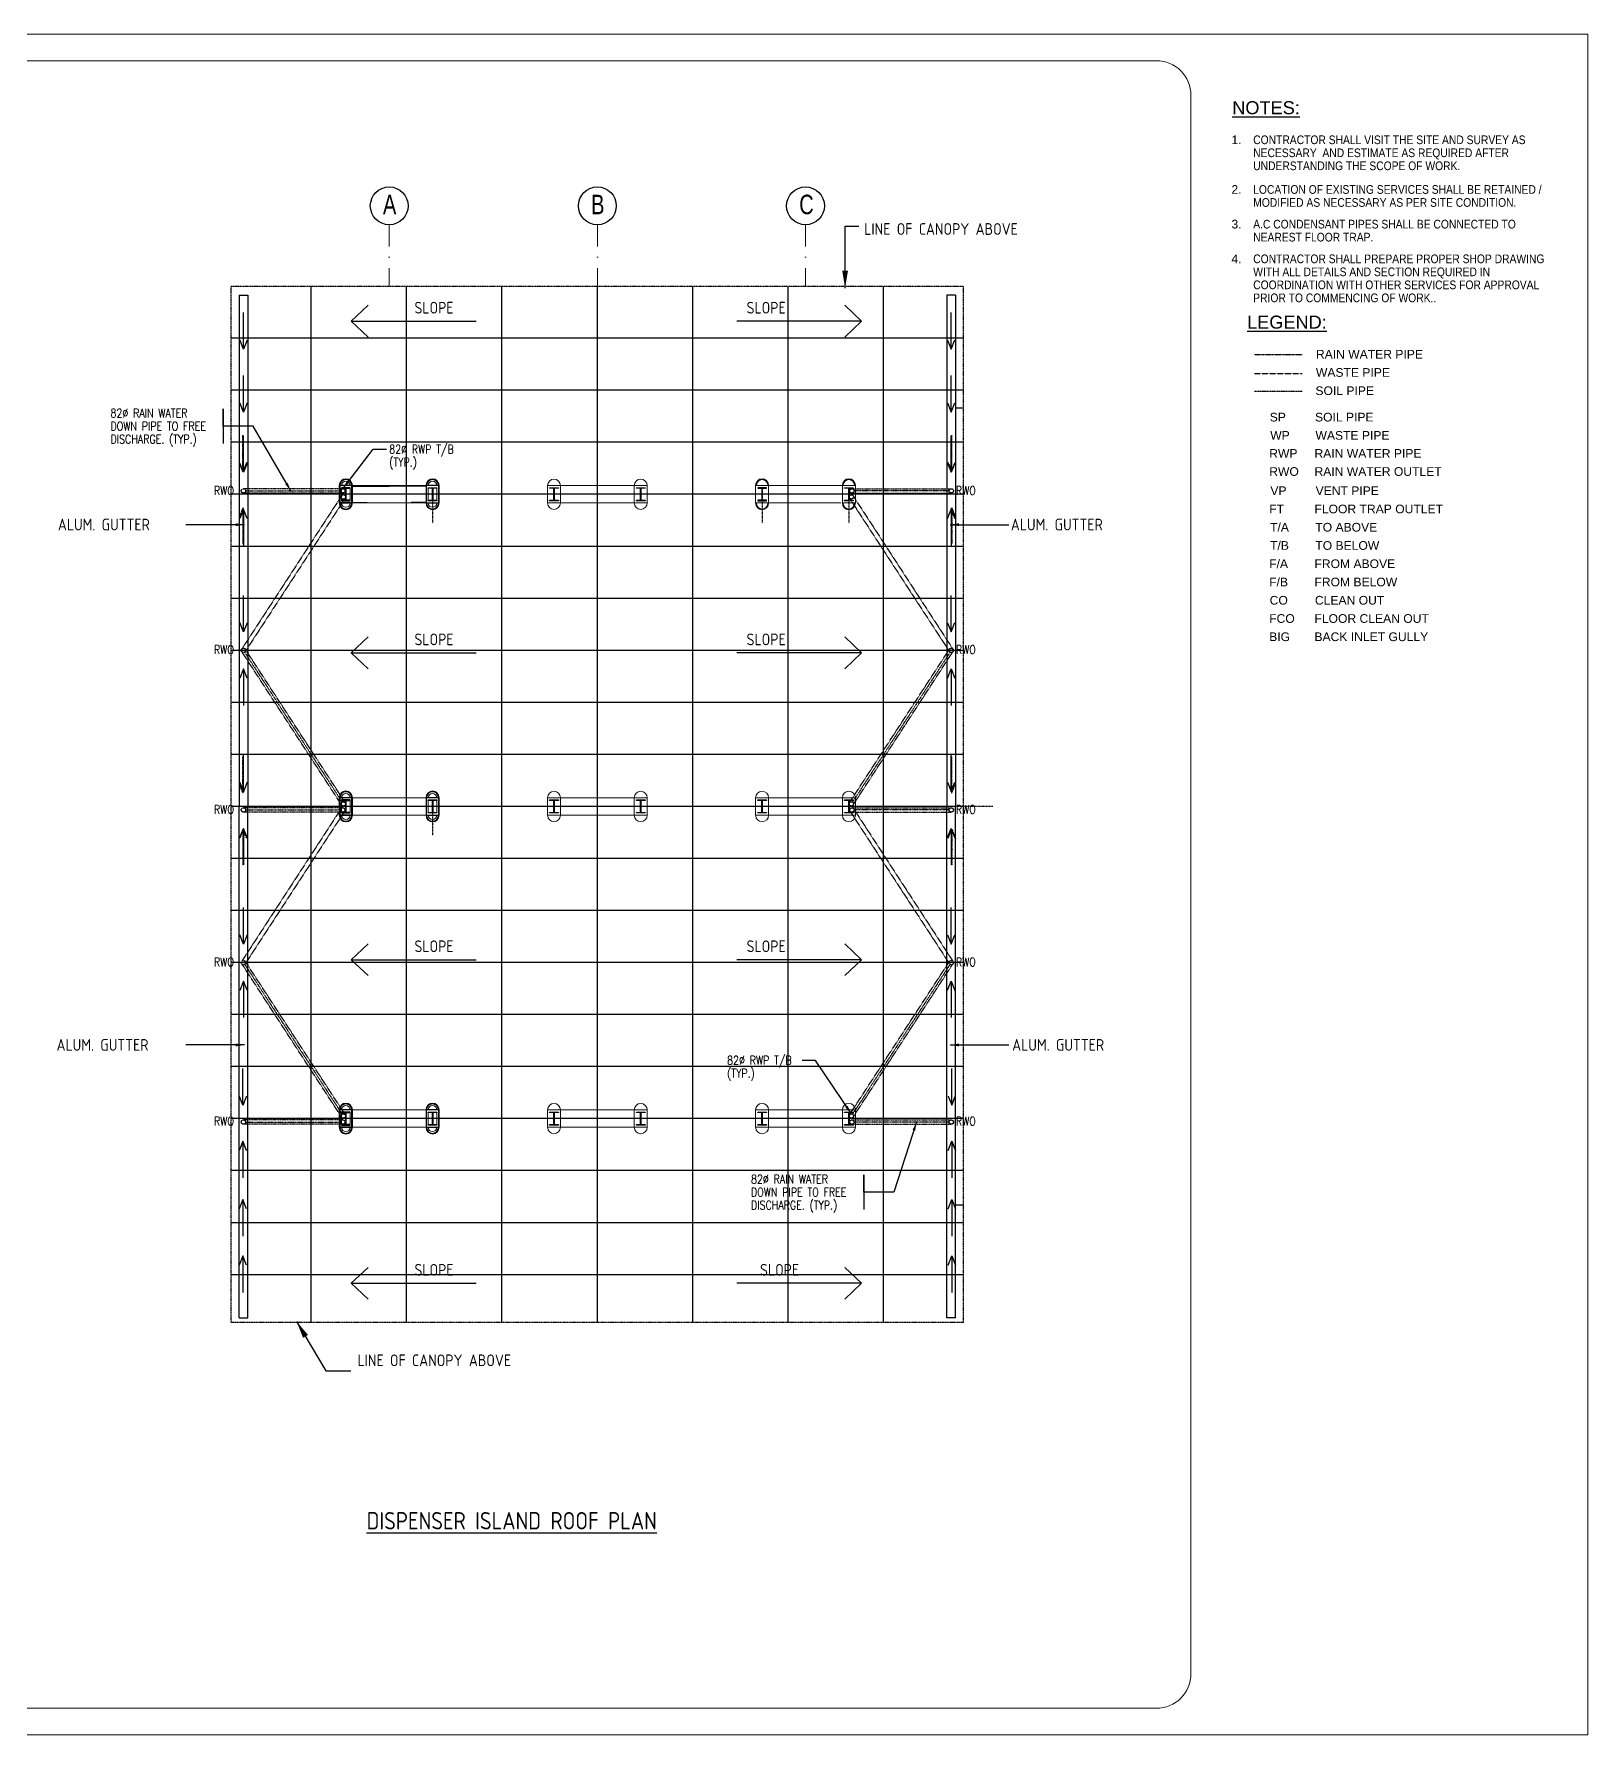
# Model space of a CAD drawing. Header units: millimetres. Extents: x -848390 to 452399, y -324112 to 148491.
# Drawn here: x -412054 to -376217, y -220753 to -181519 of the extents above; entities that cross this region are included whole.
import ezdxf

# ---------------------------------------------------------------- set-up
doc = ezdxf.new("R2010")
doc.units = ezdxf.units.MM
for name, pattern in [('921_A_RF_DI$0$DASHDOT', [25.4, 12.7, -6.35, 0, -6.35]), ('921_A_RF_DI$0$HIDDEN', [9.525, 6.35, -3.175]), ('BORDER2', [22.225, 6.35, -3.175, 6.35, -3.175, 0, -3.175]), ('DASHDOT', [1, 0.5, -0.25, 0, -0.25]), ('DIVIDE2', [15.875, 6.35, -3.175, 0, -3.175, 0, -3.175]), ('HIDDEN', [9.525, 6.35, -3.175])]:
    doc.linetypes.add(name, pattern=pattern)
doc.layers.get('0').update_dxf_attribs({"lineweight": 13})
doc.layers.get('DEFPOINTS').update_dxf_attribs({"lineweight": 13})
doc.layers.add('0AXIS', color=8, linetype='DASHDOT', lineweight=13)
for name, color, linetype in [('921_A_RF_DI$0$0ARCH', 8, '921_A_RF_DI$0$HIDDEN'), ('921_A_RF_DI$0$0AXIS', 8, '921_A_RF_DI$0$DASHDOT'), ('921_A_RF_DI$0$0etxt', 8, 'Continuous'), ('921_A_RF_DI$0$0PLAN', 8, 'Continuous'), ('921_A_RF_DI$0$CANOPY', 8, 'Continuous'), ('921_A_RF_DI$0$COL', 8, 'Continuous'), ('921_A_RF_DI$0$DIM', 8, 'Continuous'), ('921_A_RF_DI$0$DIM10', 8, 'Continuous'), ('921_A_RF_DI$0$ELEV-BOLD', 8, 'Continuous'), ('921_A_RF_DI$0$LINE', 8, 'Continuous'), ('921_A_RF_DI$0$PIPE', 8, '921_A_RF_DI$0$HIDDEN'), ('921_A_RF_DI$0$TEXT', 53, 'Continuous'), ('921_A_RF_DI$0$utility', 8, 'Continuous'), ('M_TEXT', 132, 'Continuous'), ('P_DPAG', 210, 'DIVIDE2'), ('P_RWP', 100, 'BORDER2'), ('P_SWPAG', 71, 'HIDDEN'), ('TITLE-PD$0$G-NOTE', 132, 'Continuous'), ('TITLE-PD$0$G-PLUM-TEXT', 132, 'Continuous')]:
    doc.layers.add(name, color=color, linetype=linetype)
doc.styles.add('921_A_RF_DI$0$KH100', font='swisscl.ttf', dxfattribs={"height": 250})
doc.styles.add('921_A_RF_DI$0$navas180', font='archquik.shx', dxfattribs={"height": 270})
doc.styles.add('921_A_RF_DI$0$T25', font='archquik.shx', dxfattribs={"height": 270})
doc.styles.add('ROMAND', font='romand.shx', dxfattribs={"width": 0.8})
doc.styles.get("Standard").update_dxf_attribs({"font": 'txt.shx', "width": 0.8, "height": 150})
doc.styles.add('STYLE1', font='arial.ttf')
doc.styles.add('T25', font='archquik.shx', dxfattribs={"height": 270})
doc.dimstyles.new('921_A_RF_DI$0$NAVAS180', dxfattribs={"dimscale": 100, "dimtxt": 270, "dimasz": 2, "dimexe": 1, "dimexo": 1, "dimgap": 2, "dimtad": 1, "dimdec": 0, "dimzin": 0, "dimdsep": 46, "dimtxsty": '921_A_RF_DI$0$navas180', "dimblk1": '921_A_RF_DI$0$_Oblique', "dimblk2": '921_A_RF_DI$0$_Oblique', "dimsah": 1, "dimcen": 0.09, "dimdle": 1, "dimclrd": 15, "dimclre": 15, "dimclrt": 3, "dimadec": 0, "dimazin": 0, "dimtfac": 1, "dimtdec": 0, "dimtix": 1, "dimtmove": 2, "dimatfit": 3, "dimfxl": 1, "dimtolj": 1, "dimtzin": 0, "dimarcsym": 0})
doc.dimstyles.new('921_A_RF_DI$0$SADA180', dxfattribs={"dimscale": 100, "dimtxt": 180, "dimasz": 2, "dimexe": 1, "dimexo": 1, "dimgap": 2, "dimtad": 1, "dimdec": 0, "dimzin": 0, "dimdsep": 46, "dimtxsty": '921_A_RF_DI$0$T25', "dimblk1": '921_A_RF_DI$0$_Oblique', "dimblk2": '921_A_RF_DI$0$_Oblique', "dimsah": 1, "dimcen": 0.09, "dimdle": 1, "dimclrd": 15, "dimclre": 15, "dimclrt": 3, "dimadec": 0, "dimazin": 0, "dimtfac": 1, "dimtdec": 0, "dimtix": 1, "dimtmove": 2, "dimatfit": 3, "dimfxl": 1, "dimtolj": 1, "dimtzin": 0, "dimarcsym": 0})
doc.dimstyles.new('GEMAC', dxfattribs={"dimtxt": 0.18, "dimasz": 2, "dimexe": 0.18, "dimexo": 0.0625, "dimgap": 0.09, "dimtad": 0, "dimtih": 1, "dimtoh": 1, "dimdec": 4, "dimzin": 0, "dimdsep": 46, "dimtxsty": 'Standard', "dimcen": 0.09, "dimadec": 0, "dimazin": 0, "dimtfac": 1, "dimtdec": 4, "dimtofl": 0, "dimtmove": 0, "dimatfit": 3, "dimfxl": 1, "dimtolj": 1, "dimtzin": 0, "dimarcsym": 0})
doc.dimstyles.new('GEMAC1000', dxfattribs={"dimtxt": 2, "dimasz": 2, "dimexe": 2, "dimexo": 2, "dimgap": 2, "dimtad": 1, "dimdec": 4, "dimzin": 0, "dimdsep": 46, "dimtxsty": 'Standard', "dimcen": 0.09, "dimclrd": 256, "dimclre": 256, "dimclrt": 256, "dimadec": 3, "dimazin": 0, "dimtfac": 1, "dimtdec": 4, "dimtofl": 0, "dimtmove": 0, "dimatfit": 3, "dimfxl": 1, "dimtolj": 1, "dimtzin": 0, "dimarcsym": 0})

# ---------------------------------------------------------------- blocks, each defined once
blk = doc.blocks.new('921_A_RF_DI$0$_Oblique')
at = {"color": 0, "linetype": 'ByBlock', "lineweight": -2}
blk.add_line((-0.5, -0.5), (0.5, 0.5), dxfattribs=at)

msp = doc.modelspace()

# ---------------------------------------------------------------- linework, layer by layer
for p, q in [((-404712.74257, -191936.53919), (-403012.74257, -191936.53919)), ((-398212.2874, -191936.53919), (-399912.2874, -191936.53919)), ((-395112.2874, -191936.53919), (-393412.2874, -191936.53919)), ((-404712.74257, -192336.53919), (-403012.74257, -192336.53919)), ((-398212.2874, -192336.53919), (-399912.2874, -192336.53919)), ((-395145.08059, -192336.53919), (-393445.08059, -192336.53919)), ((-404712.74257, -199136.53919), (-403012.74257, -199136.53919)), ((-398212.2874, -199136.53919), (-399912.2874, -199136.53919)), ((-395112.51498, -199136.53919), (-393412.51498, -199136.53919)), ((-404712.74257, -199536.53919), (-403012.74257, -199536.53919)), ((-398212.2874, -199536.53919), (-399912.2874, -199536.53919)), ((-395112.51498, -199536.53919), (-393412.51498, -199536.53919)), ((-404712.74257, -206336.53919), (-403012.74257, -206336.53919)), ((-398212.2874, -206336.53919), (-399912.2874, -206336.53919)), ((-395112.51498, -206336.53919), (-393412.51498, -206336.53919)), ((-404712.74257, -206736.53919), (-403012.74257, -206736.53919)), ((-398212.2874, -206736.53919), (-399912.2874, -206736.53919)), ((-395112.51498, -206736.53919), (-393412.51498, -206736.53919))]:
    msp.add_line(p, q)
for points in [[(-404962.74257, -192286.53919), (-404762.74257, -192286.53919), (-404762.74257, -191986.53919), (-404962.74257, -191986.53919)], [(-402762.2874, -192286.53919), (-402962.2874, -192286.53919), (-402962.2874, -191986.53919), (-402762.2874, -191986.53919)], [(-399912.2874, -191936.53919), (-400212.2874, -191936.53919), (-400212.2874, -192336.53919), (-399912.2874, -192336.53919)], [(-397912.2874, -191936.53919), (-398212.2874, -191936.53919), (-398212.2874, -192336.53919), (-397912.2874, -192336.53919)], [(-395112.2874, -192336.53919), (-395412.2874, -192336.53919), (-395412.2874, -191936.53919), (-395112.2874, -191936.53919)], [(-393112.2874, -192336.53919), (-393412.2874, -192336.53919), (-393412.2874, -191936.53919), (-393112.2874, -191936.53919)], [(-404962.74257, -199486.53919), (-404762.74257, -199486.53919), (-404762.74257, -199186.53919), (-404962.74257, -199186.53919)], [(-402762.2874, -199486.53919), (-402962.2874, -199486.53919), (-402962.2874, -199186.53919), (-402762.2874, -199186.53919)], [(-399912.2874, -199136.53919), (-400212.2874, -199136.53919), (-400212.2874, -199536.53919), (-399912.2874, -199536.53919)], [(-397912.2874, -199136.53919), (-398212.2874, -199136.53919), (-398212.2874, -199536.53919), (-397912.2874, -199536.53919)], [(-395412.51498, -199136.53919), (-395112.51498, -199136.53919), (-395112.51498, -199536.53919), (-395412.51498, -199536.53919)], [(-393412.51498, -199136.53919), (-393112.51498, -199136.53919), (-393112.51498, -199536.53919), (-393412.51498, -199536.53919)], [(-399912.2874, -206736.53919), (-400212.2874, -206736.53919), (-400212.2874, -206336.53919), (-399912.2874, -206336.53919)], [(-397912.2874, -206736.53919), (-398212.2874, -206736.53919), (-398212.2874, -206336.53919), (-397912.2874, -206336.53919)], [(-395412.51498, -206736.53919), (-395112.51498, -206736.53919), (-395112.51498, -206336.53919), (-395412.51498, -206336.53919)], [(-393412.51498, -206736.53919), (-393112.51498, -206736.53919), (-393112.51498, -206336.53919), (-393412.51498, -206336.53919)], [(-404962.74257, -206686.53919), (-404762.74257, -206686.53919), (-404762.74257, -206386.53919), (-404962.74257, -206386.53919)], [(-402762.2874, -206686.53919), (-402962.2874, -206686.53919), (-402962.2874, -206386.53919), (-402762.2874, -206386.53919)]]:
    msp.add_lwpolyline(points, close=True)
for centre, radius, start, end in [((-404862.74257, -191936.53919), 100, 0, 180), ((-402862.2874, -191936.53919), 100, 0, 180), ((-400062.2874, -191936.53919), 150, 0, 180), ((-398062.2874, -191936.53919), 150, 0, 180), ((-404862.74257, -192336.53919), 100, 180, 0), ((-402862.2874, -192336.53919), 100, 180, 0), ((-400062.2874, -192336.53919), 150, 180, 0), ((-398062.2874, -192336.53919), 150, 180, 0), ((-404862.74257, -199136.53919), 100, 0, 180), ((-402862.2874, -199136.53919), 100, 0, 180), ((-400062.2874, -199136.53919), 150, 0, 180), ((-398062.2874, -199136.53919), 150, 0, 180), ((-395262.51498, -199136.53919), 150, 0, 180), ((-393262.51498, -199136.53919), 150, 0, 180), ((-404862.74257, -199536.53919), 100, 180, 0), ((-402862.2874, -199536.53919), 100, 180, 0), ((-400062.2874, -199536.53919), 150, 180, 0), ((-398062.2874, -199536.53919), 150, 180, 0), ((-395262.51498, -199536.53919), 150, 180, 0), ((-393262.51498, -199536.53919), 150, 180, 0), ((-404862.74257, -206336.53919), 100, 0, 180), ((-402862.2874, -206336.53919), 100, 0, 180), ((-400062.2874, -206336.53919), 150, 0, 180), ((-398062.2874, -206336.53919), 150, 0, 180), ((-395262.51498, -206336.53919), 150, 0, 180), ((-393262.51498, -206336.53919), 150, 0, 180), ((-404862.74257, -206736.53919), 100, 180, 0), ((-402862.2874, -206736.53919), 100, 180, 0), ((-400062.2874, -206736.53919), 150, 180, 0), ((-398062.2874, -206736.53919), 150, 180, 0), ((-395262.51498, -206736.53919), 150, 180, 0), ((-393262.51498, -206736.53919), 150, 180, 0)]:
    msp.add_arc(centre, radius, start, end)
at = {"layer": '0AXIS', "ltscale": 1000}
for p, q in [((-403862.51498, -185918.11149), (-403862.51498, -187336.53919)), ((-399062.51498, -185918.11149), (-399062.51498, -187336.53919)), ((-394262.51498, -185918.11149), (-394262.51498, -187336.53919))]:
    msp.add_line(p, q, dxfattribs=at)
at = {"layer": '921_A_RF_DI$0$0ARCH'}
for p, q in [((-407508.32906, -211236.73608), (-407508.32906, -187336.53919)), ((-407508.32906, -187336.53919), (-390616.70091, -187336.53919)), ((-390616.70091, -211236.73608), (-390616.70091, -187336.53919)), ((-390616.70091, -211236.73608), (-407508.32906, -211236.73608))]:
    msp.add_line(p, q, dxfattribs=at)
at = {"layer": '921_A_RF_DI$0$0AXIS'}
for p, q in [((-402862.2874, -191986.53919), (-402862.2874, -192802.8102)), ((-395262.74257, -191986.53919), (-395262.74257, -192802.8102)), ((-393262.2874, -191986.53919), (-393262.2874, -192802.8102)), ((-402862.2874, -199186.53919), (-402862.2874, -200002.8102)), ((-389945.31026, -199336.53919), (-407361.49463, -199336.53919))]:
    msp.add_line(p, q, dxfattribs=at)
at = {"layer": '921_A_RF_DI$0$0etxt'}
for p, q in [((-401012.51498, -192136.53919), (-401012.51498, -192136.53919)), ((-401012.51498, -199336.53919), (-401012.51498, -199336.53919)), ((-401012.51498, -206536.53919), (-401012.51498, -206536.53919))]:
    msp.add_line(p, q, dxfattribs=at)
at = {"layer": '921_A_RF_DI$0$0PLAN', "color": 2}
for centre in [(-403862.51498, -185481.99519), (-399062.51498, -185481.99519), (-394262.51498, -185481.99519)]:
    msp.add_circle(centre, 436.1163, dxfattribs=at)
at = {"layer": '921_A_RF_DI$0$CANOPY', "linetype": 'Continuous'}
for p, q in [((-407323.32906, -187539.37086), (-407323.32906, -199336.53919)), ((-407323.32906, -187539.37086), (-407123.32906, -187539.37086)), ((-407123.32906, -187539.37086), (-407123.32906, -199336.53919)), ((-391001.70091, -187539.37086), (-391001.70091, -199336.53919)), ((-390801.70091, -187539.37086), (-391001.70091, -187539.37086)), ((-390801.70091, -187539.37086), (-390801.70091, -199336.53919)), ((-407323.32906, -211133.70751), (-407323.32906, -199336.53919)), ((-407123.32906, -211133.70751), (-407123.32906, -199336.53919)), ((-391001.70091, -211133.70751), (-391001.70091, -199336.53919)), ((-390801.70091, -211133.70751), (-390801.70091, -199336.53919)), ((-407323.32906, -211133.70751), (-407123.32906, -211133.70751)), ((-390801.70091, -211133.70751), (-391001.70091, -211133.70751))]:
    msp.add_line(p, q, dxfattribs=at)
at = {"layer": '921_A_RF_DI$0$COL'}
for points in [[(-404866.74257, -192274.53919), (-404962.74257, -192274.53919), (-404962.74257, -192286.53919), (-404762.74257, -192286.53919), (-404762.74257, -192274.53919), (-404858.74257, -192274.53919), (-404858.74257, -191998.53919), (-404762.74257, -191998.53919), (-404762.74257, -191986.53919), (-404962.74257, -191986.53919), (-404962.74257, -191998.53919), (-404866.74257, -191998.53919)], [(-402858.2874, -192274.53919), (-402762.2874, -192274.53919), (-402762.2874, -192286.53919), (-402962.2874, -192286.53919), (-402962.2874, -192274.53919), (-402866.2874, -192274.53919), (-402866.2874, -191998.53919), (-402962.2874, -191998.53919), (-402962.2874, -191986.53919), (-402762.2874, -191986.53919), (-402762.2874, -191998.53919), (-402858.2874, -191998.53919)], [(-400058.2874, -192274.53919), (-399962.2874, -192274.53919), (-399962.2874, -192286.53919), (-400162.2874, -192286.53919), (-400162.2874, -192274.53919), (-400066.2874, -192274.53919), (-400066.2874, -191998.53919), (-400162.2874, -191998.53919), (-400162.2874, -191986.53919), (-399962.2874, -191986.53919), (-399962.2874, -191998.53919), (-400058.2874, -191998.53919)], [(-398058.2874, -192274.53919), (-397962.2874, -192274.53919), (-397962.2874, -192286.53919), (-398162.2874, -192286.53919), (-398162.2874, -192274.53919), (-398066.2874, -192274.53919), (-398066.2874, -191998.53919), (-398162.2874, -191998.53919), (-398162.2874, -191986.53919), (-397962.2874, -191986.53919), (-397962.2874, -191998.53919), (-398058.2874, -191998.53919)], [(-395266.74257, -192274.53919), (-395362.74257, -192274.53919), (-395362.74257, -192286.53919), (-395162.74257, -192286.53919), (-395162.74257, -192274.53919), (-395258.74257, -192274.53919), (-395258.74257, -191998.53919), (-395162.74257, -191998.53919), (-395162.74257, -191986.53919), (-395362.74257, -191986.53919), (-395362.74257, -191998.53919), (-395266.74257, -191998.53919)], [(-393258.2874, -192274.53919), (-393162.2874, -192274.53919), (-393162.2874, -192286.53919), (-393362.2874, -192286.53919), (-393362.2874, -192274.53919), (-393266.2874, -192274.53919), (-393266.2874, -191998.53919), (-393362.2874, -191998.53919), (-393362.2874, -191986.53919), (-393162.2874, -191986.53919), (-393162.2874, -191998.53919), (-393258.2874, -191998.53919)], [(-404866.74257, -199474.53919), (-404962.74257, -199474.53919), (-404962.74257, -199486.53919), (-404762.74257, -199486.53919), (-404762.74257, -199474.53919), (-404858.74257, -199474.53919), (-404858.74257, -199198.53919), (-404762.74257, -199198.53919), (-404762.74257, -199186.53919), (-404962.74257, -199186.53919), (-404962.74257, -199198.53919), (-404866.74257, -199198.53919)], [(-402858.2874, -199474.53919), (-402762.2874, -199474.53919), (-402762.2874, -199486.53919), (-402962.2874, -199486.53919), (-402962.2874, -199474.53919), (-402866.2874, -199474.53919), (-402866.2874, -199198.53919), (-402962.2874, -199198.53919), (-402962.2874, -199186.53919), (-402762.2874, -199186.53919), (-402762.2874, -199198.53919), (-402858.2874, -199198.53919)], [(-400058.2874, -199474.53919), (-399962.2874, -199474.53919), (-399962.2874, -199486.53919), (-400162.2874, -199486.53919), (-400162.2874, -199474.53919), (-400066.2874, -199474.53919), (-400066.2874, -199198.53919), (-400162.2874, -199198.53919), (-400162.2874, -199186.53919), (-399962.2874, -199186.53919), (-399962.2874, -199198.53919), (-400058.2874, -199198.53919)], [(-398058.2874, -199474.53919), (-397962.2874, -199474.53919), (-397962.2874, -199486.53919), (-398162.2874, -199486.53919), (-398162.2874, -199474.53919), (-398066.2874, -199474.53919), (-398066.2874, -199198.53919), (-398162.2874, -199198.53919), (-398162.2874, -199186.53919), (-397962.2874, -199186.53919), (-397962.2874, -199198.53919), (-398058.2874, -199198.53919)], [(-395258.51498, -199474.53919), (-395162.51498, -199474.53919), (-395162.51498, -199486.53919), (-395362.51498, -199486.53919), (-395362.51498, -199474.53919), (-395266.51498, -199474.53919), (-395266.51498, -199198.53919), (-395362.51498, -199198.53919), (-395362.51498, -199186.53919), (-395162.51498, -199186.53919), (-395162.51498, -199198.53919), (-395258.51498, -199198.53919)], [(-393258.51498, -199474.53919), (-393162.51498, -199474.53919), (-393162.51498, -199486.53919), (-393362.51498, -199486.53919), (-393362.51498, -199474.53919), (-393266.51498, -199474.53919), (-393266.51498, -199198.53919), (-393362.51498, -199198.53919), (-393362.51498, -199186.53919), (-393162.51498, -199186.53919), (-393162.51498, -199198.53919), (-393258.51498, -199198.53919)], [(-404866.74257, -206674.53919), (-404962.74257, -206674.53919), (-404962.74257, -206686.53919), (-404762.74257, -206686.53919), (-404762.74257, -206674.53919), (-404858.74257, -206674.53919), (-404858.74257, -206398.53919), (-404762.74257, -206398.53919), (-404762.74257, -206386.53919), (-404962.74257, -206386.53919), (-404962.74257, -206398.53919), (-404866.74257, -206398.53919)], [(-402858.2874, -206674.53919), (-402762.2874, -206674.53919), (-402762.2874, -206686.53919), (-402962.2874, -206686.53919), (-402962.2874, -206674.53919), (-402866.2874, -206674.53919), (-402866.2874, -206398.53919), (-402962.2874, -206398.53919), (-402962.2874, -206386.53919), (-402762.2874, -206386.53919), (-402762.2874, -206398.53919), (-402858.2874, -206398.53919)], [(-400058.2874, -206674.53919), (-399962.2874, -206674.53919), (-399962.2874, -206686.53919), (-400162.2874, -206686.53919), (-400162.2874, -206674.53919), (-400066.2874, -206674.53919), (-400066.2874, -206398.53919), (-400162.2874, -206398.53919), (-400162.2874, -206386.53919), (-399962.2874, -206386.53919), (-399962.2874, -206398.53919), (-400058.2874, -206398.53919)], [(-398058.2874, -206674.53919), (-397962.2874, -206674.53919), (-397962.2874, -206686.53919), (-398162.2874, -206686.53919), (-398162.2874, -206674.53919), (-398066.2874, -206674.53919), (-398066.2874, -206398.53919), (-398162.2874, -206398.53919), (-398162.2874, -206386.53919), (-397962.2874, -206386.53919), (-397962.2874, -206398.53919), (-398058.2874, -206398.53919)], [(-395258.51498, -206674.53919), (-395162.51498, -206674.53919), (-395162.51498, -206686.53919), (-395362.51498, -206686.53919), (-395362.51498, -206674.53919), (-395266.51498, -206674.53919), (-395266.51498, -206398.53919), (-395362.51498, -206398.53919), (-395362.51498, -206386.53919), (-395162.51498, -206386.53919), (-395162.51498, -206398.53919), (-395258.51498, -206398.53919)], [(-393258.51498, -206674.53919), (-393162.51498, -206674.53919), (-393162.51498, -206686.53919), (-393362.51498, -206686.53919), (-393362.51498, -206674.53919), (-393266.51498, -206674.53919), (-393266.51498, -206398.53919), (-393362.51498, -206398.53919), (-393362.51498, -206386.53919), (-393162.51498, -206386.53919), (-393162.51498, -206398.53919), (-393258.51498, -206398.53919)]]:
    msp.add_lwpolyline(points, close=True, dxfattribs=at)
at = {"layer": '921_A_RF_DI$0$DIM', "linetype": 'Continuous'}
for p, q in [((-404736.15334, -188142.45827), (-401860.64473, -188142.45827)), ((-392968.74135, -188142.45827), (-395844.24995, -188142.45827)), ((-404736.15334, -195793.64305), (-401860.64473, -195793.64305)), ((-392968.74135, -195793.64305), (-395844.24995, -195793.64305)), ((-404736.15334, -202870.98724), (-401860.64473, -202870.98724)), ((-392968.74135, -202870.98724), (-395844.24995, -202870.98724)), ((-404736.15334, -210335.09166), (-401860.64473, -210335.09166)), ((-392968.74135, -210335.09166), (-395844.24995, -210335.09166))]:
    msp.add_line(p, q, dxfattribs=at)
at = {"layer": '921_A_RF_DI$0$DIM', "linetype": 'Continuous', "elevation": 0}
for points in [[(-404348.19304, -187775.64437), (-404736.15334, -188142.45827), (-404348.19304, -188509.27217)], [(-393356.70165, -187775.64437), (-392968.74135, -188142.45827), (-393356.70165, -188509.27217)], [(-404348.19304, -195426.82915), (-404736.15334, -195793.64305), (-404348.19304, -196160.45695)], [(-393356.70165, -195426.82915), (-392968.74135, -195793.64305), (-393356.70165, -196160.45695)], [(-404348.19304, -202504.17334), (-404736.15334, -202870.98724), (-404348.19304, -203237.80114)], [(-393356.70165, -202504.17334), (-392968.74135, -202870.98724), (-393356.70165, -203237.80114)], [(-404348.19304, -209968.27776), (-404736.15334, -210335.09166), (-404348.19304, -210701.90556)], [(-393356.70165, -209968.27776), (-392968.74135, -210335.09166), (-393356.70165, -210701.90556)]]:
    msp.add_lwpolyline(points, dxfattribs=at)
at = {"layer": '921_A_RF_DI$0$ELEV-BOLD'}
for p, q in [((-405002.74257, -191936.53919), (-405002.74257, -192326.53919)), ((-404722.74257, -192326.53919), (-404722.74257, -191936.53919)), ((-404712.74257, -191946.53919), (-403862.51498, -191946.53919)), ((-403012.2874, -191946.53919), (-403862.51498, -191946.53919)), ((-403002.74257, -192326.53919), (-403002.74257, -191936.53919)), ((-402722.74257, -191936.53919), (-402722.74257, -192326.53919)), ((-405002.74257, -192326.53919), (-404722.74257, -192326.53919)), ((-404712.74257, -192326.53919), (-404372.51498, -192326.53919)), ((-403012.2874, -192326.53919), (-403352.51498, -192326.53919)), ((-405002.74257, -199136.53919), (-405002.74257, -199526.53919)), ((-404722.74257, -199526.53919), (-404722.74257, -199136.53919)), ((-403002.74257, -199526.53919), (-403002.74257, -199136.53919)), ((-402722.74257, -199136.53919), (-402722.74257, -199526.53919)), ((-405002.74257, -199526.53919), (-404722.74257, -199526.53919)), ((-405002.74257, -206336.53919), (-405002.74257, -206726.53919)), ((-404722.74257, -206726.53919), (-404722.74257, -206336.53919)), ((-403002.74257, -206726.53919), (-403002.74257, -206336.53919)), ((-402722.74257, -206336.53919), (-402722.74257, -206726.53919)), ((-405002.74257, -206726.53919), (-404722.74257, -206726.53919))]:
    msp.add_line(p, q, dxfattribs=at)
for centre, start, end in [((-404862.74257, -191936.53919), 0, 180), ((-402862.2874, -191936.53919), 0, 180), ((-395262.74257, -191936.53919), 0, 180), ((-393262.2874, -191936.53919), 0, 180), ((-404862.74257, -192336.53919), 180, 0), ((-402862.2874, -192336.53919), 180, 0), ((-395262.74257, -192336.53919), 180, 0), ((-393262.2874, -192336.53919), 180, 0), ((-404862.74257, -199136.53919), 0, 180), ((-402862.2874, -199136.53919), 0, 180), ((-404862.74257, -199536.53919), 180, 0), ((-402862.2874, -199536.53919), 180, 0), ((-404862.74257, -206336.53919), 0, 180), ((-402862.2874, -206336.53919), 0, 180), ((-404862.74257, -206736.53919), 180, 0), ((-402862.2874, -206736.53919), 180, 0)]:
    msp.add_arc(centre, 140, start, end, dxfattribs=at)
at = {"layer": '921_A_RF_DI$0$LINE', "linetype": 'Continuous'}
for p, q in [((-405662.51498, -211236.73608), (-405662.51498, -187336.53919)), ((-403462.51498, -211236.73608), (-403462.51498, -187336.53919)), ((-401262.51498, -211236.73608), (-401262.51498, -187336.53919)), ((-399062.51498, -211236.73608), (-399062.51498, -187336.53919)), ((-396862.51498, -211236.73608), (-396862.51498, -187336.53919)), ((-394662.51498, -211236.73608), (-394662.51498, -187336.53919)), ((-392462.51498, -211236.73608), (-392462.51498, -187336.53919)), ((-390616.70091, -188536.53919), (-407508.32906, -188536.53919)), ((-390616.70091, -189736.53919), (-407508.32906, -189736.53919)), ((-390802.43036, -190144.64644), (-390617.43036, -190144.64644)), ((-390616.70091, -190936.53919), (-407508.32906, -190936.53919)), ((-390616.70091, -192136.53919), (-407508.32906, -192136.53919)), ((-390616.70091, -193336.53919), (-407508.32906, -193336.53919)), ((-390616.70091, -194536.53919), (-407508.32906, -194536.53919)), ((-390616.70091, -195736.53919), (-407508.32906, -195736.53919)), ((-390616.70091, -196936.53919), (-407508.32906, -196936.53919)), ((-390616.70091, -198136.53919), (-407508.32906, -198136.53919)), ((-390801.70091, -199336.53919), (-407508.32906, -199336.53919)), ((-390616.70091, -200536.53919), (-407508.32906, -200536.53919)), ((-390616.70091, -201736.53919), (-407508.32906, -201736.53919)), ((-390616.70091, -202936.53919), (-407508.32906, -202936.53919)), ((-390616.70091, -204136.53919), (-407508.32906, -204136.53919)), ((-390616.70091, -205336.53919), (-407508.32906, -205336.53919)), ((-390616.70091, -206536.53919), (-407508.32906, -206536.53919)), ((-390616.70091, -207736.53919), (-407508.32906, -207736.53919)), ((-390802.43036, -208528.43194), (-390617.43036, -208528.43194)), ((-390616.70091, -208936.53919), (-407508.32906, -208936.53919)), ((-390616.70091, -210136.53919), (-407508.32906, -210136.53919))]:
    msp.add_line(p, q, dxfattribs=at)
at = {"layer": '921_A_RF_DI$0$PIPE', "linetype": '921_A_RF_DI$0$HIDDEN'}
for p, q in [((-407235.86413, -191614.7966), (-407235.86413, -190773.26727)), ((-390889.16583, -191614.7966), (-390889.16583, -190773.26727)), ((-404950.6455, -192155.98627, 0), (-407257.4838, -195700.04609)), ((-404932.15451, -192006.57717, 0), (-407227.64808, -192006.57717, 0)), ((-404932.15451, -192106.57717, 0), (-407223.70252, -192106.57717, 0)), ((-404868.08112, -192212.40544, 0), (-407188.38852, -195772.30496)), ((-393256.94885, -192212.40544, 0), (-390936.64145, -195772.30496)), ((-393192.87546, -192006.57717, 0), (-390897.38189, -192006.57717, 0)), ((-393192.87546, -192106.57717, 0), (-390901.32745, -192106.57717, 0)), ((-393174.38447, -192155.98627, 0), (-390867.54617, -195700.04609)), ((-407235.86413, -192447.23884), (-407235.86413, -193288.76817)), ((-390889.16583, -192447.23884), (-390889.16583, -193288.76817)), ((-404950.6455, -199317.0921, 0), (-407257.4838, -195773.03228)), ((-404868.08112, -199260.67294, 0), (-407188.38852, -195700.77341)), ((-393256.94885, -199260.67294, 0), (-390936.64145, -195700.77341)), ((-393174.38447, -199317.0921, 0), (-390867.54617, -195773.03228)), ((-407235.86413, -199025.83954), (-407235.86413, -198184.3102)), ((-390889.16583, -199025.83954), (-390889.16583, -198184.3102)), ((-404950.6455, -199355.98627, 0), (-407257.4838, -202900.04609)), ((-404932.15451, -199466.5012, 0), (-407227.64808, -199466.5012, 0)), ((-404932.15451, -199366.5012, 0), (-407223.70252, -199366.5012, 0)), ((-404868.08112, -199412.40544, 0), (-407188.38852, -202972.30496)), ((-393256.94885, -199412.40544, 0), (-390936.64145, -202972.30496)), ((-393192.87546, -199366.5012, 0), (-390901.32745, -199366.5012, 0)), ((-393192.87546, -199466.5012, 0), (-390897.38189, -199466.5012, 0)), ((-393174.38447, -199355.98627, 0), (-390867.54617, -202900.04609)), ((-407235.86413, -199858.28177), (-407235.86413, -200699.8111)), ((-390889.16583, -199858.28177), (-390889.16583, -200699.8111)), ((-404950.6455, -206517.0921, 0), (-407257.4838, -202973.03228)), ((-404868.08112, -206460.67294, 0), (-407188.38852, -202900.77341)), ((-393256.94885, -206460.67294, 0), (-390936.64145, -202900.77341)), ((-393174.38447, -206517.0921, 0), (-390867.54617, -202973.03228)), ((-407235.86413, -206225.83954), (-407235.86413, -205384.3102)), ((-390889.16583, -206225.83954), (-390889.16583, -205384.3102)), ((-404932.15451, -206666.5012, 0), (-407227.64808, -206666.5012, 0)), ((-404932.15451, -206566.5012, 0), (-407223.70252, -206566.5012, 0)), ((-393192.87546, -206566.5012, 0), (-390901.32745, -206566.5012, 0)), ((-393192.87546, -206666.5012, 0), (-390897.38189, -206666.5012, 0)), ((-407235.86413, -207058.28177), (-407235.86413, -207899.8111)), ((-390889.16583, -207058.28177), (-390889.16583, -207899.8111))]:
    msp.add_line(p, q, dxfattribs=at)
for points in [[(-407152.55975, -191404.56556), (-407235.86413, -191614.7966), (-407320.1184, -191400.86694)], [(-390972.47022, -191404.56556), (-390889.16583, -191614.7966), (-390804.91157, -191400.86694)], [(-407152.55975, -192657.46987), (-407235.86413, -192447.23884), (-407320.1184, -192661.1685)], [(-390972.47022, -192657.46987), (-390889.16583, -192447.23884), (-390804.91157, -192661.1685)], [(-407152.55975, -198815.6085), (-407235.86413, -199025.83954), (-407320.1184, -198811.90987)], [(-390972.47022, -198815.6085), (-390889.16583, -199025.83954), (-390804.91157, -198811.90987)], [(-407152.55975, -200068.51281), (-407235.86413, -199858.28177), (-407320.1184, -200072.21144)], [(-390972.47022, -200068.51281), (-390889.16583, -199858.28177), (-390804.91157, -200072.21144)], [(-407152.55975, -206015.6085), (-407235.86413, -206225.83954), (-407320.1184, -206011.90987)], [(-390972.47022, -206015.6085), (-390889.16583, -206225.83954), (-390804.91157, -206011.90987)], [(-407152.55975, -207268.51281), (-407235.86413, -207058.28177), (-407320.1184, -207272.21144)], [(-390972.47022, -207268.51281), (-390889.16583, -207058.28177), (-390804.91157, -207272.21144)]]:
    msp.add_lwpolyline(points, dxfattribs=at)
for centre in [(-407223.70252, -192056.42125), (-404932.15451, -192056.57717, 0), (-404920.10029, -192195.57149, 0), (-393204.92968, -192195.57149, 0), (-393192.87546, -192056.57717, 0), (-390901.32745, -192056.42125), (-407223.70252, -195736.90833), (-390901.32745, -195736.90833), (-404920.10029, -199277.50688, 0), (-393204.92968, -199277.50688, 0), (-407223.70252, -199416.65712), (-404932.15451, -199416.5012, 0), (-393192.87546, -199416.5012, 0), (-390901.32745, -199416.65712), (-407223.70252, -206616.65712), (-404932.15451, -206616.5012, 0), (-404920.10029, -206477.50688, 0), (-393204.92968, -206477.50688, 0), (-393192.87546, -206616.5012, 0), (-390901.32745, -206616.65712)]:
    msp.add_circle(centre, 50, dxfattribs=at)
at = {"layer": '921_A_RF_DI$0$utility'}
for points in [[(-405012.74257, -192336.53919), (-404712.74257, -192336.53919), (-404712.74257, -191936.53919), (-405012.74257, -191936.53919)], [(-403012.74257, -192336.53919), (-402712.74257, -192336.53919), (-402712.74257, -191936.53919), (-403012.74257, -191936.53919)], [(-405012.74257, -199536.53919), (-404712.74257, -199536.53919), (-404712.74257, -199136.53919), (-405012.74257, -199136.53919)], [(-403012.74257, -199536.53919), (-402712.74257, -199536.53919), (-402712.74257, -199136.53919), (-403012.74257, -199136.53919)], [(-405012.74257, -206736.53919), (-404712.74257, -206736.53919), (-404712.74257, -206336.53919), (-405012.74257, -206336.53919)], [(-403012.74257, -206736.53919), (-402712.74257, -206736.53919), (-402712.74257, -206336.53919), (-403012.74257, -206336.53919)]]:
    msp.add_lwpolyline(points, close=True, dxfattribs=at)
for centre, start, end in [((-404862.74257, -191936.53919), 0, 180), ((-402862.2874, -191936.53919), 0, 180), ((-395262.74257, -191936.53919), 0, 180), ((-393262.2874, -191936.53919), 0, 180), ((-404862.74257, -192336.53919), 180, 0), ((-402862.2874, -192336.53919), 180, 0), ((-395262.74257, -192336.53919), 180, 0), ((-393262.2874, -192336.53919), 180, 0), ((-404862.74257, -199136.53919), 0, 180), ((-402862.2874, -199136.53919), 0, 180), ((-404862.74257, -199536.53919), 180, 0), ((-402862.2874, -199536.53919), 180, 0), ((-404862.74257, -206336.53919), 0, 180), ((-402862.2874, -206336.53919), 0, 180), ((-404862.74257, -206736.53919), 180, 0), ((-402862.2874, -206736.53919), 180, 0)]:
    msp.add_arc(centre, 150, start, end, dxfattribs=at)
at = {"layer": 'DEFPOINTS', "ltscale": 100}
msp.add_lwpolyline([(-431605.37151, -181519.43086), (-376217.48392, -181519.43086), (-376217.48392, -220753.46481), (-431605.37151, -220753.46481)], close=True, dxfattribs=at)
msp.add_lwpolyline([(-385373.60994, -219344.12894), (-385373.60994, -182928.76673, 0.4142135624), (-386165.92883, -182136.44783), (-430273.39454, -182136.44783, 0.4142135624), (-431065.71343, -182928.76673), (-431065.71343, -219344.12894, 0.4142135624), (-430273.39454, -220136.44783), (-386165.92883, -220136.44783, 0.4142135624)], format="xyb", close=True, dxfattribs=at)
at = {"layer": 'P_DPAG'}
msp.add_lwpolyline([(-383910.10704, -189349.0536), (-382810.94054, -189349.0536)], dxfattribs=at)
at = {"layer": 'P_RWP', "color": 7, "linetype": 'Continuous'}
for p, q in [((-407224.3869, -188787.48028), (-407224.3869, -187945.95095)), ((-404736.15334, -188142.45827), (-401860.64473, -188142.45827)), ((-392968.74135, -188142.45827), (-395844.24995, -188142.45827)), ((-390900.64307, -188787.48028), (-390900.64307, -187945.95095)), ((-407224.3869, -190239.33826), (-407224.3869, -189397.80893)), ((-390900.64307, -190239.33826), (-390900.64307, -189397.80893)), ((-407224.3869, -191628.75071), (-407224.3869, -190787.22137)), ((-390900.64307, -191628.75071), (-390900.64307, -190787.22137)), ((-407224.3869, -192484.09179), (-407224.3869, -193325.62113)), ((-390900.64307, -192484.09179), (-390900.64307, -193325.62113)), ((-407224.18795, -195308.86864), (-407224.18795, -194467.33931)), ((-390900.84202, -195308.86864), (-390900.84202, -194467.33931)), ((-407224.18795, -196164.20973), (-407224.18795, -197005.73906)), ((-404736.15334, -195793.64305), (-401860.64473, -195793.64305)), ((-392968.74135, -195793.64305), (-395844.24995, -195793.64305)), ((-390900.84202, -196164.20973), (-390900.84202, -197005.73906)), ((-407224.3869, -198988.98658), (-407224.3869, -198147.45725)), ((-390900.64307, -198988.98658), (-390900.64307, -198147.45725)), ((-407224.3869, -199844.32767), (-407224.3869, -200685.857)), ((-390900.64307, -199844.32767), (-390900.64307, -200685.857)), ((-407224.18795, -202508.86864), (-407224.18795, -201667.33931)), ((-390900.84202, -202508.86864), (-390900.84202, -201667.33931)), ((-404736.15334, -202870.98724), (-401860.64473, -202870.98724)), ((-392968.74135, -202870.98724), (-395844.24995, -202870.98724)), ((-407224.18795, -203364.20973), (-407224.18795, -204205.73906)), ((-390900.84202, -203364.20973), (-390900.84202, -204205.73906)), ((-407235.86413, -206225.83954), (-407235.86413, -205384.3102)), ((-390889.16583, -206225.83954), (-390889.16583, -205384.3102)), ((-407235.86413, -207058.28177), (-407235.86413, -207899.8111)), ((-390889.16583, -207058.28177), (-390889.16583, -207899.8111)), ((-407235.86413, -208405.495), (-407235.86413, -209247.02434)), ((-390889.16583, -208405.495), (-390889.16583, -209247.02434)), ((-407235.86413, -209703.70443), (-407235.86413, -210545.23376)), ((-390889.16583, -209703.70443), (-390889.16583, -210545.23376)), ((-404736.15334, -210335.09166), (-401860.64473, -210335.09166)), ((-392968.74135, -210335.09166), (-395844.24995, -210335.09166))]:
    msp.add_line(p, q, dxfattribs=at)
at = {"layer": 'P_RWP', "color": 7, "linetype": 'Continuous', "elevation": 0}
for points in [[(-404348.19304, -187775.64437), (-404736.15334, -188142.45827), (-404348.19304, -188509.27217)], [(-393356.70165, -187775.64437), (-392968.74135, -188142.45827), (-393356.70165, -188509.27217)], [(-407141.08252, -188577.24925), (-407224.3869, -188787.48028), (-407308.64116, -188573.55062)], [(-390983.94745, -188577.24925), (-390900.64307, -188787.48028), (-390816.38881, -188573.55062)], [(-407141.08252, -190029.10723), (-407224.3869, -190239.33826), (-407308.64116, -190025.4086)], [(-390983.94745, -190029.10723), (-390900.64307, -190239.33826), (-390816.38881, -190025.4086)], [(-407141.08252, -191418.51967), (-407224.3869, -191628.75071), (-407308.64116, -191414.82104)], [(-390983.94745, -191418.51967), (-390900.64307, -191628.75071), (-390816.38881, -191414.82104)], [(-407141.08252, -192694.32283), (-407224.3869, -192484.09179), (-407308.64116, -192698.02146)], [(-390983.94745, -192694.32283), (-390900.64307, -192484.09179), (-390816.38881, -192698.02146)], [(-404348.19304, -195426.82915), (-404736.15334, -195793.64305), (-404348.19304, -196160.45695)], [(-393356.70165, -195426.82915), (-392968.74135, -195793.64305), (-393356.70165, -196160.45695)], [(-407141.08252, -198778.75554), (-407224.3869, -198988.98658), (-407308.64116, -198775.05691)], [(-390983.94745, -198778.75554), (-390900.64307, -198988.98658), (-390816.38881, -198775.05691)], [(-407141.08252, -200054.5587), (-407224.3869, -199844.32767), (-407308.64116, -200058.25733)], [(-390983.94745, -200054.5587), (-390900.64307, -199844.32767), (-390816.38881, -200058.25733)], [(-404348.19304, -202504.17334), (-404736.15334, -202870.98724), (-404348.19304, -203237.80114)], [(-393356.70165, -202504.17334), (-392968.74135, -202870.98724), (-393356.70165, -203237.80114)], [(-404348.19304, -209968.27776), (-404736.15334, -210335.09166), (-404348.19304, -210701.90556)], [(-393356.70165, -209968.27776), (-392968.74135, -210335.09166), (-393356.70165, -210701.90556)]]:
    msp.add_lwpolyline(points, dxfattribs=at)
at = {"layer": 'P_RWP'}
msp.add_lwpolyline([(-382810.94054, -188920.28758), (-383910.10704, -188920.28758)], dxfattribs=at)
at = {"layer": 'P_RWP', "elevation": 0}
for points in [[(-407173.70252, -192056.42125), (-404982.15451, -192056.26533)], [(-390951.32745, -192056.42125), (-393142.87546, -192056.26533)], [(-407196.24123, -195778.45296), (-404947.36263, -199235.5931)], [(-390928.78874, -195778.45296), (-393177.66734, -199235.5931)], [(-407173.70252, -199416.65712), (-404982.15451, -199416.81304)], [(-390951.32745, -199416.65712), (-393142.87546, -199416.81304)], [(-407196.24123, -202978.45296), (-404947.36263, -206435.5931)], [(-390928.78874, -202978.45296), (-393177.66734, -206435.5931)], [(-407173.70252, -206616.65712), (-404982.15451, -206616.5012)], [(-390951.32745, -206616.65712), (-393142.87546, -206616.5012)]]:
    msp.add_lwpolyline(points, dxfattribs=at)
at = {"layer": 'P_RWP', "color": 7, "linetype": 'Continuous'}
for points in [[(-407140.88357, -195098.63761), (-407224.18795, -195308.86864), (-407308.44222, -195094.93898)], [(-390984.1464, -195098.63761), (-390900.84202, -195308.86864), (-390816.58775, -195094.93898)], [(-407140.88357, -196374.44077), (-407224.18795, -196164.20973), (-407308.44222, -196378.13939)], [(-390984.1464, -196374.44077), (-390900.84202, -196164.20973), (-390816.58775, -196378.13939)], [(-407140.88357, -202298.63761), (-407224.18795, -202508.86864), (-407308.44222, -202294.93898)], [(-390984.1464, -202298.63761), (-390900.84202, -202508.86864), (-390816.58775, -202294.93898)], [(-407140.88357, -203574.44077), (-407224.18795, -203364.20973), (-407308.44222, -203578.13939)], [(-390984.1464, -203574.44077), (-390900.84202, -203364.20973), (-390816.58775, -203578.13939)], [(-407152.55975, -206015.6085), (-407235.86413, -206225.83954), (-407320.1184, -206011.90987)], [(-390972.47022, -206015.6085), (-390889.16583, -206225.83954), (-390804.91157, -206011.90987)], [(-407152.55975, -207268.51281), (-407235.86413, -207058.28177), (-407320.1184, -207272.21144)], [(-390972.47022, -207268.51281), (-390889.16583, -207058.28177), (-390804.91157, -207272.21144)], [(-407152.55975, -208615.72604), (-407235.86413, -208405.495), (-407320.1184, -208619.42467)], [(-390972.47022, -208615.72604), (-390889.16583, -208405.495), (-390804.91157, -208619.42467)], [(-407152.55975, -209913.93546), (-407235.86413, -209703.70443), (-407320.1184, -209917.63409)], [(-390972.47022, -209913.93546), (-390889.16583, -209703.70443), (-390804.91157, -209917.63409)]]:
    msp.add_lwpolyline(points, dxfattribs=at)
at = {"layer": 'P_RWP'}
for centre in [(-407223.70252, -192056.42125), (-404932.15451, -192056.57717, 0), (-393204.92968, -192195.57149, 0), (-393192.87546, -192056.57717, 0), (-390901.32745, -192056.42125), (-407223.50357, -195736.53919), (-390901.5264, -195736.53919), (-404920.10029, -199277.50688, 0), (-393204.92968, -199277.50688, 0), (-407223.70252, -199416.65712), (-404932.15451, -199416.5012, 0), (-393192.87546, -199416.5012, 0), (-390901.32745, -199416.65712), (-407223.50357, -202936.53919), (-390901.5264, -202936.53919), (-407223.70252, -206616.65712), (-404920.10029, -206477.50688, 0), (-393204.92968, -206477.50688, 0), (-393192.87546, -206616.5012, 0), (-390901.32745, -206616.65712)]:
    msp.add_circle(centre, 50, dxfattribs=at)
at = {"layer": 'P_RWP', "linetype": 'Continuous'}
msp.add_circle((-404932.15451, -206616.5012, 0), 50, dxfattribs=at)
msp.add_circle((-404932.15451, -206616.5012, 0), 50, dxfattribs=at)
at = {"layer": 'P_SWPAG'}
msp.add_lwpolyline([(-383910.10704, -189759.83998), (-382810.94054, -189759.83998)], dxfattribs=at)

# ---------------------------------------------------------------- texts
at = {"layer": '921_A_RF_DI$0$0PLAN', "color": 2, "style": '921_A_RF_DI$0$KH100'}
for s, p in [('A', (-404006.46286, -185676.24659)), ('B', (-399206.46286, -185676.24659)), ('C', (-394406.46286, -185676.24659))]:
    msp.add_text(s, height=450, dxfattribs=at).set_placement(p)
at = {"layer": '921_A_RF_DI$0$TEXT', "style": '921_A_RF_DI$0$T25'}
for s, height, p in [('LINE OF CANOPY ABOVE', 270, (-392907.7461, -186151.8386)), ('SLOPE', 270, (-403279.91732, -187966.95082)), ('SLOPE', 270, (-395620.69165, -187966.95082)), ('ALUM. GUTTER', 270, (-411503.65965, -192969.72224, -34.41614)), ('ALUM. GUTTER', 270, (-389527.08461, -192969.72224, -34.41614)), ('SLOPE', 270, (-403279.91732, -195618.1356)), ('SLOPE', 270, (-395620.69165, -195618.1356)), ('SLOPE', 270, (-403279.91732, -202695.47979)), ('SLOPE', 270, (-395620.69165, -202695.47979)), ('ALUM. GUTTER', 270, (-411534.54028, -204971.4399, -34.41614)), ('ALUM. GUTTER', 270, (-389496.20398, -204971.4399, -34.41614)), ('SLOPE', 270, (-403279.91732, -210159.58421)), ('SLOPE', 270, (-395310.69165, -210159.58421)), ('LINE OF CANOPY ABOVE', 270, (-404594.37138, -212246.40539)), ('%%UDISPENSER ISLAND ROOF PLAN', 400, (-404383.41712, -216011.79786))]:
    msp.add_text(s, height=height, dxfattribs=at).set_placement(p)
at = {"layer": 'M_TEXT', "style": 'ROMAND', "width": 0.8}
for s, height, p in [('82%%C RAIN WATER ', 200.0000003, (-410289.78946, -190364.47087)), ('DOWN PIPE TO FREE ', 200.0000003, (-410289.78946, -190664.47087)), ('DISCHARGE. (TYP.)', 200.0000003, (-410289.78946, -190964.47087)), ('82%%C RWP T/B', 200.0000003, (-403861.80854, -191196.19387)), ('(TYP.)', 200, (-403861.80854, -191496.19387)), ('RWO', 200, (-407903.58426, -192151.09862)), ('RWO', 200, (-390794.21563, -192151.09862)), ('RWO', 200, (-407903.58426, -195819.31849)), ('RWO', 200, (-390794.21563, -195819.31849)), ('RWO', 200, (-407903.58426, -199506.98731)), ('RWO', 200, (-390794.21563, -199506.98731)), ('RWO', 200, (-407903.58426, -203024.16268)), ('RWO', 200, (-390794.21563, -203024.16268)), ('82%%C RWP T/B', 200.0000003, (-396069.89371, -205290.91793)), ('(TYP.)', 200, (-396069.89371, -205590.91793)), ('RWO', 200, (-407903.58426, -206693.96144)), ('RWO', 200, (-390794.21563, -206693.96144)), ('82%%C RAIN WATER ', 200.0000003, (-395519.6427, -208033.20511)), ('DOWN PIPE TO FREE ', 200.0000003, (-395519.6427, -208333.20511)), ('DISCHARGE. (TYP.)', 200.0000003, (-395519.6427, -208633.20511))]:
    msp.add_text(s, height=height, dxfattribs=at).set_placement(p)
at = {"layer": 'P_RWP', "color": 7, "linetype": 'Continuous', "style": 'T25'}
for p in [(-403279.91732, -187966.95082), (-395620.69165, -187966.95082), (-403279.91732, -195618.1356), (-395620.69165, -195618.1356), (-403279.91732, -202695.47979), (-395620.69165, -202695.47979), (-403279.91732, -210159.58421), (-395310.69165, -210159.58421)]:
    msp.add_text('SLOPE', height=270, dxfattribs=at).set_placement(p)
at = {"layer": 'TITLE-PD$0$G-NOTE', "style": 'STYLE1'}
for s, p in [('%%UNOTES:', (-384421.77461, -183368.53237)), ('%%uLEGEND:', (-384079.94737, -188314.3479))]:
    msp.add_text(s, height=300, dxfattribs=at).set_placement(p)
at = {"layer": 'TITLE-PD$0$G-PLUM-TEXT', "style": 'STYLE1'}
for s, height, p in [('1.', 200, (-384439.45264, -184059.17203)), ('2.', 200, (-384439.45264, -185205.00197)), ('3.', 200, (-384439.45264, -186005.00197)), ('4.', 200, (-384439.45264, -186805.00197)), ('RAIN WATER PIPE', 200.0000003, (-382491.26591, -189004.98756)), ('WASTE PIPE', 200, (-382491.26591, -189425.91753)), ('SOIL PIPE', 200, (-382502.69156, -189846.8475)), ('SP', 200, (-383556.36118, -190456.11117)), ('SOIL PIPE', 200, (-382512.5396, -190456.11117)), ('WP', 200, (-383544.93554, -190877.04114)), ('WASTE PIPE', 200, (-382501.11395, -190877.04114)), ('RWP', 200, (-383568.1279, -191293.7078)), ('RAIN WATER PIPE', 200.0000003, (-382524.30631, -191293.7078)), ('RWO', 200, (-383568.1279, -191710.37447)), ('RAIN WATER OUTLET', 200.0000003, (-382524.30631, -191710.37447)), ('VP', 200, (-383542.20702, -192153.58822)), ('VENT PIPE', 200, (-382498.38544, -192153.58822)), ('FT', 200, (-383569.32162, -192574.68872)), ('FLOOR TRAP OUTLET', 200.0000003, (-382525.50004, -192574.68872)), ('T/A', 200, (-383548.85777, -192995.78922)), ('TO ABOVE', 200, (-382505.03619, -192995.78922)), ('T/B', 200, (-383548.85777, -193416.88972)), ('TO BELOW', 200, (-382505.03619, -193416.88972)), ('F/A', 200, (-383569.32162, -193837.99022)), ('FROM ABOVE', 200, (-382525.50004, -193837.99022)), ('F/B', 200, (-383569.32162, -194259.09072)), ('FROM BELOW', 200, (-382525.50004, -194259.09072)), ('CO', 200, (-383558.06651, -194680.19122)), ('CLEAN OUT', 200, (-382514.24492, -194680.19122)), ('FCO', 200, (-383569.32162, -195101.29172)), ('FLOOR CLEAN OUT', 200.0000003, (-382525.50004, -195101.29172)), ('BIG', 200, (-383569.32162, -195522.39222)), ('BACK INLET GULLY', 200.0000003, (-382525.50004, -195522.39222))]:
    msp.add_text(s, height=height, dxfattribs=at).set_placement(p)
at = {"layer": 'TITLE-PD$0$G-PLUM-TEXT', "style": 'STYLE1', "width": 0.85}
for s, p in [('CONTRACTOR SHALL VISIT THE SITE AND SURVEY AS ', (-383937.46535, -184059.17203)), ('NECESSARY  AND ESTIMATE AS REQUIRED AFTER', (-383937.46535, -184359.17203)), ('UNDERSTANDING THE SCOPE OF WORK.', (-383937.46535, -184659.17203)), ('LOCATION OF EXISTING SERVICES SHALL BE RETAINED /  ', (-383937.46535, -185205.00197)), ('MODIFIED AS NECESSARY AS PER SITE CONDITION.', (-383937.46535, -185505.00197)), ('A.C CONDENSANT PIPES SHALL BE CONNECTED TO ', (-383937.46535, -186005.00197)), ('NEAREST FLOOR TRAP.', (-383937.46535, -186305.00197)), ('CONTRACTOR SHALL PREPARE PROPER SHOP DRAWING ', (-383937.46535, -186805.00197)), ('WITH ALL DETAILS AND SECTION REQUIRED IN ', (-383937.46535, -187105.00197)), ('COORDINATION WITH OTHER SERVICES FOR APPROVAL ', (-383937.46535, -187405.00197)), ('PRIOR TO COMMENCING OF WORK..', (-383937.46535, -187705.00197))]:
    msp.add_text(s, height=200.0000003, dxfattribs=at).set_placement(p)

# ---------------------------------------------------------------- leaders
at = {"layer": '921_A_RF_DI$0$CANOPY', "linetype": 'Continuous'}
for points in [[(-407202.00998, -192836.75172), (-408552.87506, -192836.75172)], [(-390923.01999, -192836.75172), (-389572.15491, -192836.75172)], [(-407202.00998, -204836.75172), (-408552.87506, -204836.75172)], [(-390923.01999, -204836.75172), (-389572.15491, -204836.75172)]]:
    msp.add_leader(points, dimstyle='921_A_RF_DI$0$SADA180', override={"dimgap": 1.2, "dimtad": 0, "dimcen": 0, "dimclrd": 256}, dxfattribs=at)
at = {"layer": '921_A_RF_DI$0$DIM10'}
for points in [[(-393349.10739, -187381.42464), (-393349.10739, -185951.73313), (-393032.73235, -185951.73313)], [(-405996.97337, -211216.42435), (-405321.95823, -212351.22881), (-404748.41051, -212351.22881)]]:
    msp.add_leader(points, dimstyle='921_A_RF_DI$0$NAVAS180', override={"dimasz": 4, "dimtad": 0, "dimclrd": 256, "dimtmove": 0, "dimatfit": 0}, dxfattribs=at)
at = {"layer": 'M_TEXT'}
for points, dimstyle, override in [([(-406133.50251, -192056.34725), (-406996.95224, -190566.43744), (-407689.72256, -190566.43744), (-407689.72256, -190165.02586), (-407689.72256, -190967.84902)], 'GEMAC', {"dimscale": 100, "dimfxl": 0.75, "dimarcsym": 2}), ([(-404932.15451, -192006.57717), (-404232.34328, -191098.76073), (-403928.06116, -191098.76073)], 'GEMAC1000', {"dimscale": 100, "dimgap": 2, "dimtad": 0}), ([(-393204.92968, -206427.50688), (-394031.76813, -205193.48478), (-394336.05025, -205193.48478)], 'GEMAC1000', {"dimscale": 100, "dimgap": 2, "dimtad": 0}), ([(-391702.1702, -206616.6037), (-392226.80547, -208235.17168), (-392919.5758, -208235.17168), (-392919.5758, -207833.7601), (-392919.5758, -208636.58326)], 'GEMAC', {"dimscale": 100, "dimfxl": 0.75, "dimarcsym": 2})]:
    msp.add_leader(points, dimstyle=dimstyle, override=override, dxfattribs=at)

doc.saveas('drawing.dxf')
